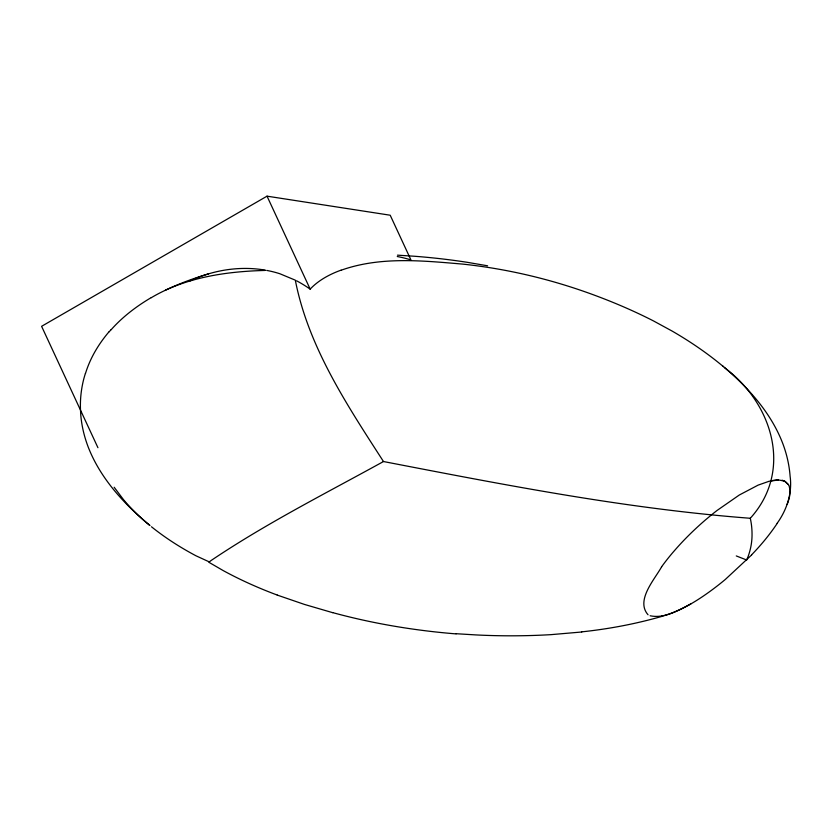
<?xml version="1.0" encoding="UTF-8"?>
<svg xmlns="http://www.w3.org/2000/svg" width="832" height="832" viewBox="0 0 832 832"><rect width="100%" height="100%" fill="white"/><g stroke="black" fill="none" stroke-linecap="round" stroke-linejoin="round"><path stroke-width="1.25" d="M85.342 373.516L83.98 378.165A314.174 181.386 0 0 0 80.496 410.051L80.766 414.96A333.871 192.764 0 0 0 88.306 447.294C100.599 478.722 124.29 504.254 149.926 525.502A318.282 183.758 0 0 1 123.635 499.814L114.15 487.23M777.161 523.286C786.937 509.642 792.438 492.991 790.098 476.154A333.694 192.66 0 0 0 782.454 442.686C770.765 412.693 748.55 388.045 724.339 367.411M661.648 566.738C654.67 579.467 635.388 600.382 648.034 614.765M151.455 526.76A328.91 189.894 0 0 0 195.926 555.766L209.342 561.933A50.898 29.39 0 0 1 211.016 560.57C266.022 523.494 325.458 493.522 383.479 461.531C504.91 484.973 626.798 508.872 750.287 518.274C792.906 471.245 772.928 404.591 726.066 368.888M109.221 331.729L111.062 329.649M751.639 554.954L725.254 579.509A404.321 233.438 0 0 1 710.83 590.782C695.864 601.713 679.661 611.53 661.606 616.325M397.259 256.516A83.086 47.975 0 0 1 410.935 259.917L390.198 215.218L267.03 196.165L41.6 326.31L97.937 447.699M151.299 297.679C185.37 277.389 225.826 271.502 264.878 270.442M690.851 603.907C678.496 610.282 664.581 618.821 650.125 615.763M341.151 270.223C380.266 256.287 422.417 260.686 462.852 264.118C508.612 268.996 553.706 279.874 596.783 296.057A480.646 277.493 0 0 1 645.653 317.013A434.502 250.858 0 0 1 653.598 320.986L672.183 331.105A443.29 255.934 0 0 1 718.765 362.825L723.174 366.413M208.593 273.832C226.949 268.382 246.542 266.854 265.429 270.171M581.755 631.998L550.961 634.65A397.134 229.278 0 0 1 475.758 634.91L456.102 633.714M397.478 255.154L414.669 256.266A413.369 238.659 0 0 1 467.033 262.278L487.604 265.803M332.717 612.685L304.491 604.438L277.254 595.088M782.111 480.189L784.004 480.927A9.693 5.595 0 0 1 785.512 481.655L788.694 484.91L784.493 481.125L778.627 479.96L769.038 481.291L758.129 485.118L739.315 495.009L717.059 510.463A402.334 232.284 0 0 0 711.079 515.216L705.713 519.698A479.97 277.108 0 0 0 674.034 551.138L672.558 552.833A433.566 250.318 0 0 0 661.638 566.738M736.278 555.932L746.689 560.019L747.999 556.806A184.486 106.506 0 0 0 752.034 533.853A217.35 125.486 0 0 0 750.766 520.562L750.287 518.274M295.37 280.197L279.874 273.749A73.299 42.318 0 0 0 266.708 270.41M208.936 562.307L223.33 570.658A373.381 215.571 0 0 0 277.274 595.067M722.602 365.934L725.483 368.358M383.479 461.531C347.298 405.423 308.61 347.381 295.454 280.883M267.03 196.165L310.17 289.13A87.121 50.305 0 0 1 341.078 270.15M789.048 485.628L790.098 490.37L789.578 496.34A135.294 78.114 0 0 1 787.124 504.431M777.265 523.307A420.992 243.058 0 0 1 751.504 554.913M85.467 373.526A270.556 156.208 0 0 1 109.096 331.687M111.186 329.68A225.815 130.374 0 0 1 151.195 297.627M165.433 290.17A238.358 137.613 0 0 1 208.177 274.009M190.029 280.883A108.399 62.587 0 0 1 208.125 273.946M661.71 616.439A300.342 173.399 0 0 1 581.714 631.862M456.061 633.89A425.36 245.586 0 0 1 332.758 612.633M296.556 280.779A136.126 78.593 0 0 1 310.138 289.151M770.64 480.969A21.185 12.23 0 0 1 778.409 479.898"/></g></svg>
